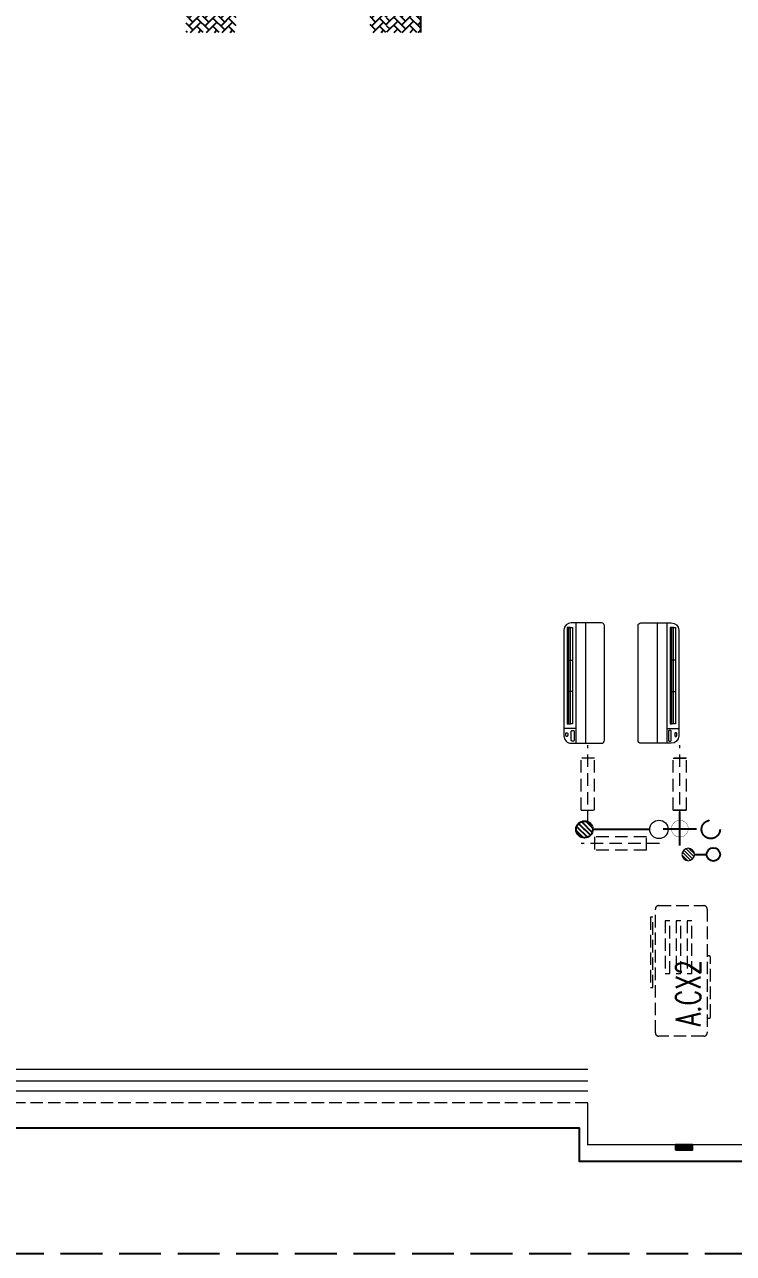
# Model space of a CAD drawing. Extents: x 3443499 to 7125205, y -1700016 to -264854.
# Drawn here: x 3540044 to 3544279, y -1020829 to -1013482 of the extents above; entities that cross this region are included whole.
import ezdxf

# ---------------------------------------------------------------- set-up
doc = ezdxf.new("R2010")
doc.units = 0
doc.header["$LTSCALE"] = 1000
doc.header["$MEASUREMENT"] = 0
doc.linetypes.add('DASH', pattern=[0.35, 0.25, -0.1])
doc.linetypes.add('HIDDEN', pattern=[0.375, 0.25, -0.125])
doc.layers.get('0').update_dxf_attribs({"linetype": 'CONTINUOUS'})
for name, color, linetype in [('!校对', 2, 'CONTINUOUS'), ('LVTRY', 252, 'CONTINUOUS'), ('VPIPE-凝结', 150, 'CONTINUOUS'), ('VPIPE-雨水', 4, 'DASH'), ('保温', 6, 'CONTINUOUS'), ('卫生间', 6, 'CONTINUOUS'), ('机电标识类', 1, 'CONTINUOUS'), ('看线', 185, 'CONTINUOUS'), ('立面', 73, 'CONTINUOUS'), ('铝合金', 144, 'CONTINUOUS')]:
    doc.layers.add(name, color=color, linetype=linetype)
for name, color, linetype, lineweight in [('EQUIP_地漏', 7, 'CONTINUOUS', 18), ('VPIPE-废水', 31, 'TG_F', 18), ('平面-栏杆', 56, 'CONTINUOUS', 15), ('平面-看线', 252, 'CONTINUOUS', 15), ('平面-空调室内机', 176, 'CONTINUOUS', 9), ('平面-空调预留孔', 252, 'CONTINUOUS', 15), ('空调', 76, 'CONTINUOUS', 13)]:
    doc.layers.add(name, color=color, linetype=linetype, lineweight=lineweight)
doc.styles.add('_TCH_DIM', font='SIMPLEX', dxfattribs={"bigfont": 'GBCBIG'})
doc.styles.add('TG_LINETYPE', font='SIMPLEX', dxfattribs={"width": 0.8, "height": 3, "bigfont": 'HZTXT'})
doc.linetypes.add('TG_F', pattern='A,2,-0.3,["F",TG_LINETYPE,S=0.1,R=0,X=-0.23,Y=-0.15],0', length=2.3)

# ---------------------------------------------------------------- blocks, each defined once
blk = doc.blocks.new('fergve')
at = {"layer": '平面-空调预留孔', "color": 8, "linetype": 'DASH', "ltscale": 0.3}
for p, q in [((119062.7, 54987.6), (119062.7, 54977.6)), ((119072.7, 54967.6), (119425.6, 54967.6)), ((119435.6, 54977.6), (119435.6, 54987.6))]:
    blk.add_line(p, q, dxfattribs=at)
for points in [[(119666.7, 55326.8), (119246.8, 55326.8), (119246.8, 55311.6), (119666.7, 55311.6)], [(119645.5, 55239.2), (119330, 55239.2), (119330, 55210.2), (119645.5, 55210.2)], [(119645.5, 55173.4), (119330, 55173.4), (119330, 55144.4), (119645.5, 55144.4)], [(119645.5, 55107.6), (119330, 55107.6), (119330, 55078.6), (119645.5, 55078.6)]]:
    blk.add_lwpolyline(points, close=True, dxfattribs=at)
blk.add_lwpolyline([(119715.9, 54987.6), (118975.9, 54987.6, -0.414214), (118955.9, 55007.6), (118955.9, 55277.6, -0.414214), (118975.9, 55297.6), (119715.9, 55297.6, -0.414214), (119735.9, 55277.6), (119735.9, 55007.6, -0.414214)], format="xyb", close=True, dxfattribs=at)
for centre, start, end in [((119072.7, 54977.6), 180, 270), ((119425.6, 54977.6), 270, 0)]:
    blk.add_arc(centre, 10, start, end, dxfattribs=at)
at = {"layer": '平面-空调预留孔', "color": 8, "linetype": 'DASH', "ltscale": 0.3, "style": '_TCH_DIM', "width": 0.705882}
blk.add_text('A.CX2', height=146.88, dxfattribs=at).set_placement((119015.3, 55027.3))
blk = doc.blocks.new('dongkong')
at = {"layer": '平面-空调预留孔', "color": 8, "linetype": 'HIDDEN', "ltscale": 0.3}
for p, q in [((-603796, 210899.9), (-603796, 210431.5)), ((-603836, 210821), (-603836, 210510.8)), ((-603836, 210821), (-603756, 210821)), ((-603756, 210821), (-603756, 210510.8))]:
    blk.add_line(p, q, dxfattribs=at)
blk.add_lwpolyline([(-603756, 210510.8), (-603836, 210510.8)], dxfattribs=at)
blk = doc.blocks.new('A$C001338C2')
at = {"color": 8}
for p, q in [((845, 303.6), (55, 303.6)), ((109.1, 214.8), (109.1, 303.6)), ((0, 248.6), (0, 22)), ((900, 22), (900, 248.6)), ((22, 0), (878, 0))]:
    blk.add_line(p, q, dxfattribs=at)
at = {"color": 8, "lineweight": 5}
for p, q in [((864.6, 278.7), (144.5, 278.7)), ((144.5, 278.7), (144.5, 265.8)), ((387, 278.7), (144.5, 278.7)), ((144.5, 278.7), (144.5, 252.9)), ((387, 239.9), (387, 278.7)), ((864.6, 278.7), (622, 278.7)), ((622, 278.7), (622, 239.9)), ((864.6, 252.9), (864.6, 278.7)), ((900, 214.8), (0, 214.8)), ((144.5, 265.8), (864.6, 265.8)), ((144.5, 239.9), (144.5, 252.9)), ((144.5, 252.9), (864.6, 252.9)), ((864.6, 239.9), (144.5, 239.9)), ((622, 239.9), (387, 239.9)), ((864.6, 265.8), (864.6, 239.9)), ((900, 143.2), (0, 143.2))]:
    blk.add_line(p, q, dxfattribs=at)
at = {"color": 8}
for points in [[(73.1, 275), (56.8, 275, -0.414214), (51.3, 280.5), (51.3, 283.4, -0.414214), (56.8, 288.9), (73.1, 288.9, -0.414214), (78.6, 283.4), (78.6, 280.5, -0.414214)], [(89.2, 226.4), (22.2, 226.4, -0.414214), (16.7, 231.9), (16.7, 243.1, -0.414214), (22.2, 248.6), (89.2, 248.6, -0.414214), (94.7, 243.1), (94.7, 231.9, -0.414214)]]:
    blk.add_lwpolyline(points, format="xyb", close=True, dxfattribs=at)
for centre, radius, start, end in [((55, 248.6), 55, 90, 180), ((845, 248.6), 55, 360, 90), ((22, 22), 22, 180, 270), ((878, 22), 22, 270, 360)]:
    blk.add_arc(centre, radius, start, end, dxfattribs=at)
blk = doc.blocks.new('GGDGDGDG')
at = {"layer": '机电标识类', "color": 250, "linetype": 'DASH', "ltscale": 400}
for p, q in [((704092.5, 766289.8), (704092.5, 766489.8)), ((704192.5, 766389.8), (703992.5, 766389.8))]:
    blk.add_line(p, q, dxfattribs=at)
at = {"layer": '空调', "color": 1, "linetype": 'DASH', "const_width": 2}
blk.add_lwpolyline([(704042.5, 766389.8, 0.999999), (704142.5, 766389.8, 0.999999), (704042.5, 766389.8)], format="xyb", dxfattribs=at)
blk = doc.blocks.new('$lvtry$00000171')
for p, q in [((-74, 11), (-11, 74)), ((-70, -27), (27, 70)), ((-53, -53), (53, 53)), ((-27, -70), (70, 27)), ((11, -74), (74, -11))]:
    blk.add_line(p, q)
blk.add_circle((0, 0), 75)
blk.add_point((0, 0))
blk = doc.blocks.new('$TwtSys$00000141')
at = {"color": 1}
for p, q in [((-47.1, 3.8), (-5, 45.9)), ((-47.1, 3.8), (-5, 45.9)), ((-43.6, -17.5), (17.5, 43.6)), ((-43.6, -17.5), (17.5, 43.6)), ((-33.2, -33.2), (33.2, 33.2)), ((-33.2, -33.2), (33.2, 33.2)), ((-16.2, -43.5), (43.8, 16.4)), ((-16.2, -43.5), (43.8, 16.4)), ((5.7, -46.1), (46.1, -5.7)), ((5.7, -46.1), (46.1, -5.7))]:
    blk.add_line(p, q, dxfattribs=at)
blk.add_circle((0, 0), 47, dxfattribs=at)
blk.add_circle((0, 0), 47, dxfattribs=at)
blk = doc.blocks.new('A$C263B1184')
at = {"layer": '保温', "linetype": 'ByBlock', "ltscale": 10}
h = blk.add_hatch(dxfattribs=at)
h.set_pattern_fill('AR-HBONE', color=251, scale=55)
h.set_pattern_definition([(45, (-1017960.394, -343310.663), (0, 47.4157523), [100.584, -33.528]), (135, (-1017936.686, -343286.955), (3e-15, 47.4157523), [100.584, -33.528])])
h.paths.add_polyline_path([(8900, 6200), (8900, 8350), (9100, 8350), (9100, 6200)])
h = blk.add_hatch(dxfattribs=at)
h.set_pattern_fill('AR-HBONE', color=251, scale=55)
h.set_pattern_definition([(45, (-1016860.394, -345260.66), (0, 47.4157523), [100.584, -33.528]), (135, (-1016836.686, -345236.954), (3e-15, 47.4157523), [100.584, -33.528])])
h.paths.add_polyline_path([(7700, 6200), (7700, 6400), (8000, 6400), (8000, 6200)])
h = blk.add_hatch(dxfattribs=at)
h.set_pattern_fill('AR-HBONE', color=251, scale=55)
h.set_pattern_definition([(45, (-1017760.394, -345260.66), (0, 47.4157523), [100.584, -33.528]), (135, (-1017736.686, -345236.954), (3e-15, 47.4157523), [100.584, -33.528])])
h.paths.add_polyline_path([(8800, 6200), (8800, 6400), (8900, 6400), (8900, 6200)])
at = {"layer": '保温', "color": 251, "linetype": 'ByBlock', "ltscale": 10}
blk.add_line((9100, 6300), (9100, 6200), dxfattribs=at)
blk = doc.blocks.new('HFGHFHF')
at = {"layer": '卫生间', "color": 252, "linetype": 'DASH'}
blk.add_lwpolyline([(282616.8, 689157.2), (280916.6, 689157.2), (280916.6, 684657.2), (280916.6, 684657.2), (280916.6, 684357.2), (272916.6, 684357.2), (272916.6, 683357.2), (271116.6, 683357.2), (271116.6, 673357.2), (273766.6, 673357.2), (273766.6, 672157.2), (297866.6, 672157.2), (297866.6, 673357.2), (299516.6, 673357.2)], dxfattribs=at)
blk = doc.blocks.new('A$C74FB3979')
at = {"layer": '立面'}
h = blk.add_hatch(dxfattribs=at)
h.set_pattern_fill('ANSI31', color=252, scale=2)
h.set_pattern_definition([(45, (-864000.4983, -796188.8757), (-2.24506403, 2.24506403), [])])
h.paths.add_polyline_path([(24224.8, -623.4), (24324.8, -623.4), (24324.8, -593.4), (24224.8, -593.4)])
at = {"color": 252, "const_width": 8}
blk.add_lwpolyline([(24849.8, -343.4), (24849.8, -643.4), (24749.8, -643.4), (24749.8, -593.4), (23699.8, -593.4), (23699.8, -343.4)], dxfattribs=at)
at = {"layer": 'VPIPE-凝结', "color": 252, "ltscale": 0.1}
blk.add_line((24069.8, 1291.6), (23729.8, 1291.6), dxfattribs=at)
blk.add_lwpolyline([(24337.4, 1141.6), (24409.8, 1141.6)], dxfattribs=at)
at = {"layer": 'VPIPE-凝结', "color": 252}
blk.add_circle((24449.8, 1141.6), 40, dxfattribs=at)
at = {"layer": 'VPIPE-废水', "color": 252}
blk.add_circle((24124.8, 1291.6), 55, dxfattribs=at)
at = {"layer": 'VPIPE-雨水', "color": 252}
blk.add_circle((24434.8, 1291.6), 55, dxfattribs=at)
at = {"layer": '平面-栏杆', "color": 252}
for p, q in [((23699.8, -213.4), (17799.8, -213.4)), ((23699.8, -273.4), (17799.8, -273.4))]:
    blk.add_line(p, q, dxfattribs=at)
at = {"layer": '平面-看线', "color": 252}
blk.add_line((23699.8, -143.4), (17799.8, -143.4), dxfattribs=at)
at = {"layer": '平面-看线', "color": 252, "linetype": 'DASH', "ltscale": 0.3}
blk.add_line((23699.8, -343.4), (17799.8, -343.4), dxfattribs=at)
at = {"layer": '看线', "color": 252}
blk.add_lwpolyline([(24849.8, -143.4), (24899.8, -143.4), (24899.8, -693.4), (23649.8, -693.4), (23649.8, -493.4)], dxfattribs=at)
at = {"layer": '看线', "color": 252, "ltscale": 0.5}
blk.add_lwpolyline([(17799.8, -493.4), (23649.8, -493.4)], dxfattribs=at)
at = {"layer": '立面', "color": 252}
blk.add_lwpolyline([(24224.8, -623.4), (24324.8, -623.4), (24324.8, -593.4), (24224.8, -593.4)], close=True, dxfattribs=at)
at = {"layer": '铝合金', "color": 252}
blk.add_lwpolyline([(24224.8, -623.4), (24324.8, -623.4), (24324.8, -593.4), (24224.8, -593.4)], close=True, dxfattribs=at)
at = {"color": 252}
for name, p in [('HFGHFHF', (-272116.8, -673400.6)), ('A$C263B1184', (13599.8, -143.4))]:
    blk.add_blockref(name, p, dxfattribs=at)
at = {"color": 252, "xscale": -1}
blk.add_blockref('GGDGDGDG', (728342.4, -765094), dxfattribs=at)
at = {"layer": 'EQUIP_地漏', "color": 252, "xscale": 0.8, "yscale": -0.8, "zscale": 0.8, "rotation": 179.9999999357402}
blk.add_blockref('$TwtSys$00000141', (24299.8, 1141.6), dxfattribs=at)
at = {"layer": 'LVTRY', "color": 252, "xscale": 0.6666666667107825, "yscale": 0.6666666667107825, "rotation": 269.9999999939778}
blk.add_blockref('$lvtry$00000171', (23679.8, 1291.6), dxfattribs=at)
at = {"layer": '平面-空调室内机', "color": 252, "ltscale": 0.3, "xscale": -1}
for p, rotation in [((627495.9, 212227.4), 180), ((627495.9, 212227.4), 180), ((628045.9, 212227.4), 180), ((-186770.9, 605002.6), 270)]:
    blk.add_blockref('dongkong', p, dxfattribs=dict(at, rotation=rotation))
at = {"layer": '平面-空调室内机', "color": 252, "ltscale": 0.3, "rotation": 180}
blk.add_blockref('dongkong', (-579546.1, 212227.4), dxfattribs=at)
at = {"layer": '平面-空调预留孔', "color": 252, "yscale": 0.800000000046565, "zscale": 0.800000000046565}
for p, xscale, rotation in [((23799.7, 1806.6), 0.800000000046565, 90.00000023343011), ((23999.9, 1806.6), -0.800000000046565, 269.9999997665698)]:
    blk.add_blockref('A$C001338C2', p, dxfattribs=dict(at, xscale=xscale, rotation=rotation))
at = {"layer": '平面-空调预留孔', "color": 252, "rotation": 90.00000000000001}
blk.add_blockref('fergve', (79401, -118900.2), dxfattribs=at)

msp = doc.modelspace()

# ---------------------------------------------------------------- block references
at = {"layer": '!校对'}
msp.add_blockref('A$C74FB3979', (3519709.3, -1019585.3), dxfattribs=at)

doc.saveas('drawing.dxf')
